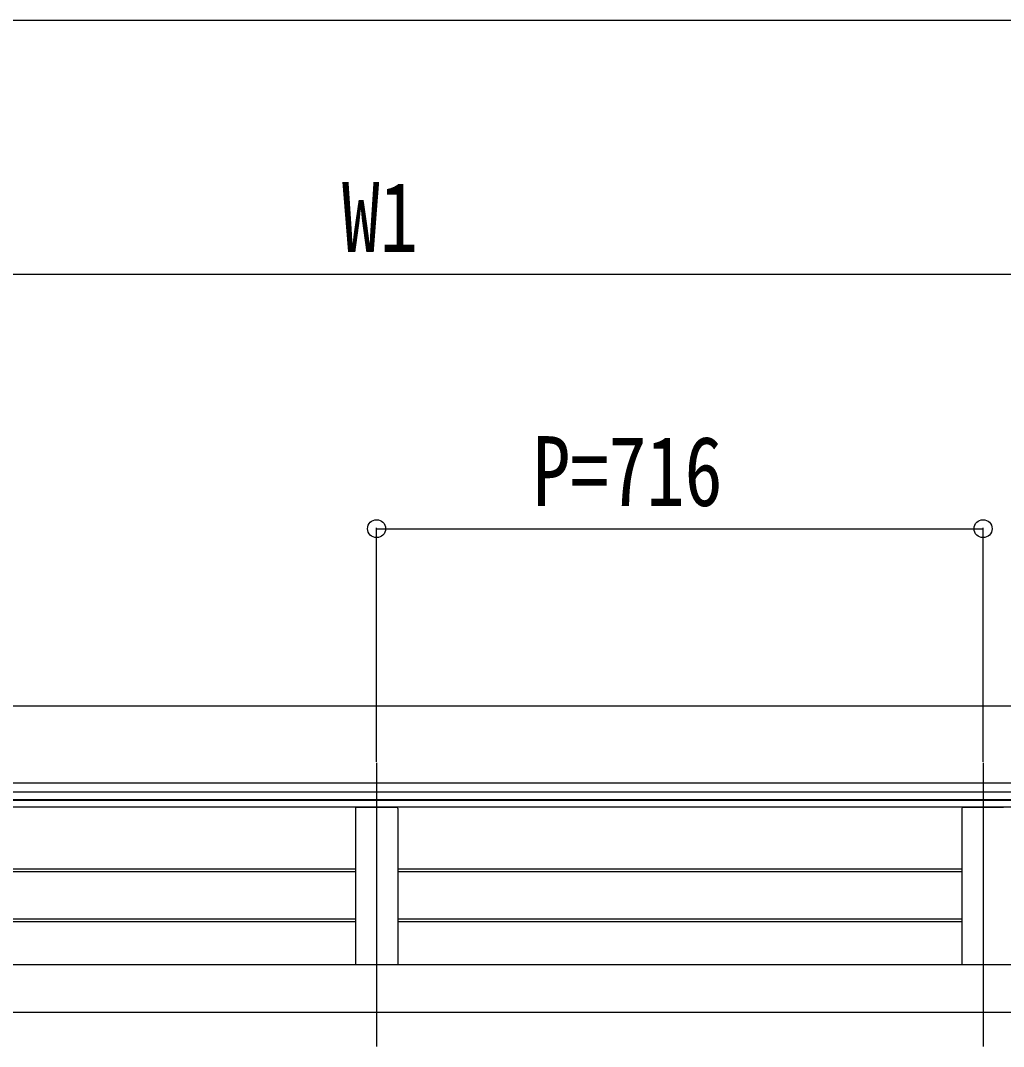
# Model space of a CAD drawing. Units: millimetres, scale not verified. Extents: x -10512 to 10512, y -7425 to 7425.
# Drawn here: x -7965 to -6804, y -1183 to 29 of the extents above; entities that cross this region are included whole.
import ezdxf
from ezdxf.enums import TextEntityAlignment as Align

# ---------------------------------------------------------------- set-up
doc = ezdxf.new("R2010")
doc.units = ezdxf.units.MM
doc.header["$LTSCALE"] = 40
for name, color, linetype in [('0-4_YKK_12', 2, 'Continuous'), ('0-5_YKK_13', 4, 'Continuous'), ('0-6_YKK_A1', 4, 'Continuous'), ('0-7_YKK_D', 6, 'Continuous')]:
    doc.layers.add(name, color=color, linetype=linetype)
doc.styles.add('ＭＳ ゴシック', font='')
doc.styles.get('ＭＳ ゴシック').set_extended_font_data('MS Gothic')

msp = doc.modelspace()

# ---------------------------------------------------------------- linework, layer by layer
at = {"layer": '0-4_YKK_12'}
for p, q in [((-7544.51, -847.87), (-7544.51, -1182.85)), ((-7544.51, -847.87), (-7544.51, -1182.85)), ((-6828.51, -847.87), (-6828.51, -1182.85)), ((-6828.51, -847.87), (-6828.51, -1182.85))]:
    msp.add_line(p, q, dxfattribs=at)
at = {"layer": '0-5_YKK_13'}
msp.add_line((-8926.51, -882.24), (-6112.51, -882.24), dxfattribs=at)
msp.add_lwpolyline([(-8926.51, -781.14), (-8926.51, -891.22), (-6112.51, -891.22), (-6112.51, -781.14)], close=True, dxfattribs=at)
at = {"layer": '0-6_YKK_A1'}
for p, q in [((-6129.01, -872), (-8910.01, -872)), ((-6112.51, -892.53), (-8926.51, -892.53)), ((-8936.81, -899.83), (-6102.21, -899.83)), ((-7569.51, -901.75), (-7569.51, -1086.53)), ((-7563.68, -900.68), (-7568.52, -900.75)), ((-7525.33, -900.68), (-7563.68, -900.68)), ((-7520.49, -900.75), (-7525.33, -900.68)), ((-7519.51, -901.75), (-7519.51, -1086.53)), ((-6853.51, -901.75), (-6853.51, -1086.53)), ((-6847.68, -900.68), (-6852.52, -900.75)), ((-6809.33, -900.68), (-6847.68, -900.68)), ((-6804.49, -900.75), (-6809.33, -900.68)), ((-8235.51, -976.18), (-7569.51, -976.18)), ((-8235.48, -973.25), (-7569.48, -973.25)), ((-7519.51, -976.18), (-6853.51, -976.18)), ((-7519.48, -973.25), (-6853.48, -973.25)), ((-8235.51, -1035.09), (-7569.51, -1035.09)), ((-8235.48, -1032.16), (-7569.48, -1032.16)), ((-7519.51, -1035.09), (-6853.51, -1035.09)), ((-7519.48, -1032.16), (-6853.48, -1032.16)), ((-6119.01, -1086.53), (-8926.51, -1086.53)), ((-6119.01, -1142.85), (-8926.51, -1142.85))]:
    msp.add_line(p, q, dxfattribs=at)
msp.add_lwpolyline([(-6129.01, -892.53), (-6129.01, -891.81), (-8910.01, -891.81)], dxfattribs=at)
for centre, start, end in [((-7568.51, -901.75), 90.66775, 180.15039), ((-7520.5, -901.75), 0.14352, 89.33218), ((-6852.51, -901.75), 90.66775, 180.15039)]:
    msp.add_arc(centre, 0.997, start, end, dxfattribs=at)
at = {"layer": '0-7_YKK_D'}
for p, q in [((-2637.51, 28.56), (-8821.51, 28.56)), ((-6112.51, -271.44), (-8926.51, -271.44)), ((-7544.51, -846.87), (-7544.51, -570.44)), ((-7544.51, -571.44), (-6828.51, -571.44)), ((-6828.51, -846.87), (-6828.51, -570.44))]:
    msp.add_line(p, q, dxfattribs=at)
for centre in [(-7544.51, -571.44), (-6828.51, -571.44)]:
    msp.add_circle(centre, 10.62, dxfattribs=at)

# ---------------------------------------------------------------- texts
at = {"layer": '0-7_YKK_D', "style": 'ＭＳ ゴシック', "width": 0.8}
for s, p in [('W1', (-7585.51, -269.44)), ('P=716', (-7360.51, -569.44))]:
    msp.add_text(s, height=82.48, dxfattribs=at).set_placement(p, align=Align.BOTTOM_LEFT)

doc.saveas('drawing.dxf')
